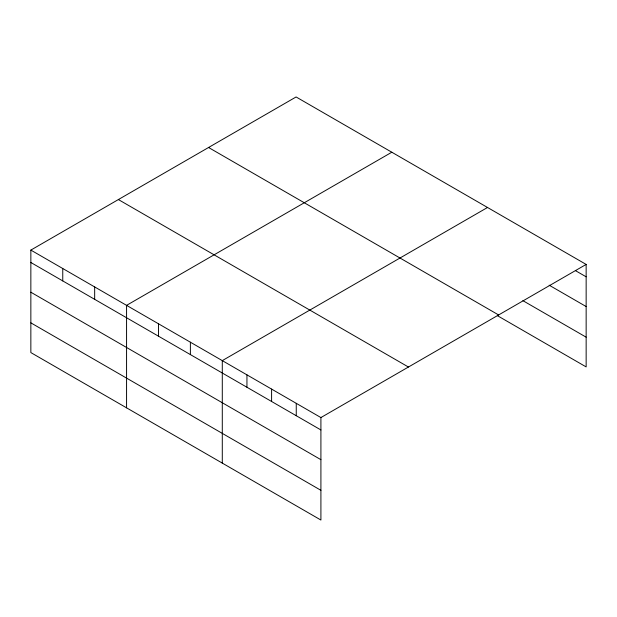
<?xml version="1.0" encoding="UTF-8"?>
<svg xmlns="http://www.w3.org/2000/svg" width="617" height="617" viewBox="0 0 617 617"><rect width="100%" height="100%" fill="white"/><g stroke="black" fill="none" stroke-linecap="round" stroke-linejoin="round"><path stroke-width="0.93" d="M30.85 250.093L320.909 417.562L320.909 520.038L30.85 352.577L30.85 250.093L296.091 96.962L586.15 264.423L586.15 366.907L497.395 315.657M391.81 152.222L126.57 305.361L126.57 407.837M487.53 207.482L222.29 360.621L222.29 463.105M320.909 417.562L586.15 264.423M575.468 270.647L586.15 276.817M549.169 285.193L586.15 306.549M522.869 300.641L586.15 337.175M208.561 147.494L498.621 314.955M118.379 199.561L408.439 367.022M30.85 262.495L320.909 429.956M30.85 292.219L320.909 459.68M30.85 322.853L320.909 490.314M296.253 403.325L296.253 415.719M271.596 389.088L271.596 401.49M246.947 374.858L246.947 387.252M190.383 342.204L190.383 354.598M158.476 323.778L158.476 336.172M94.663 286.936L94.663 299.338M62.757 268.518L62.757 280.912"/></g></svg>
